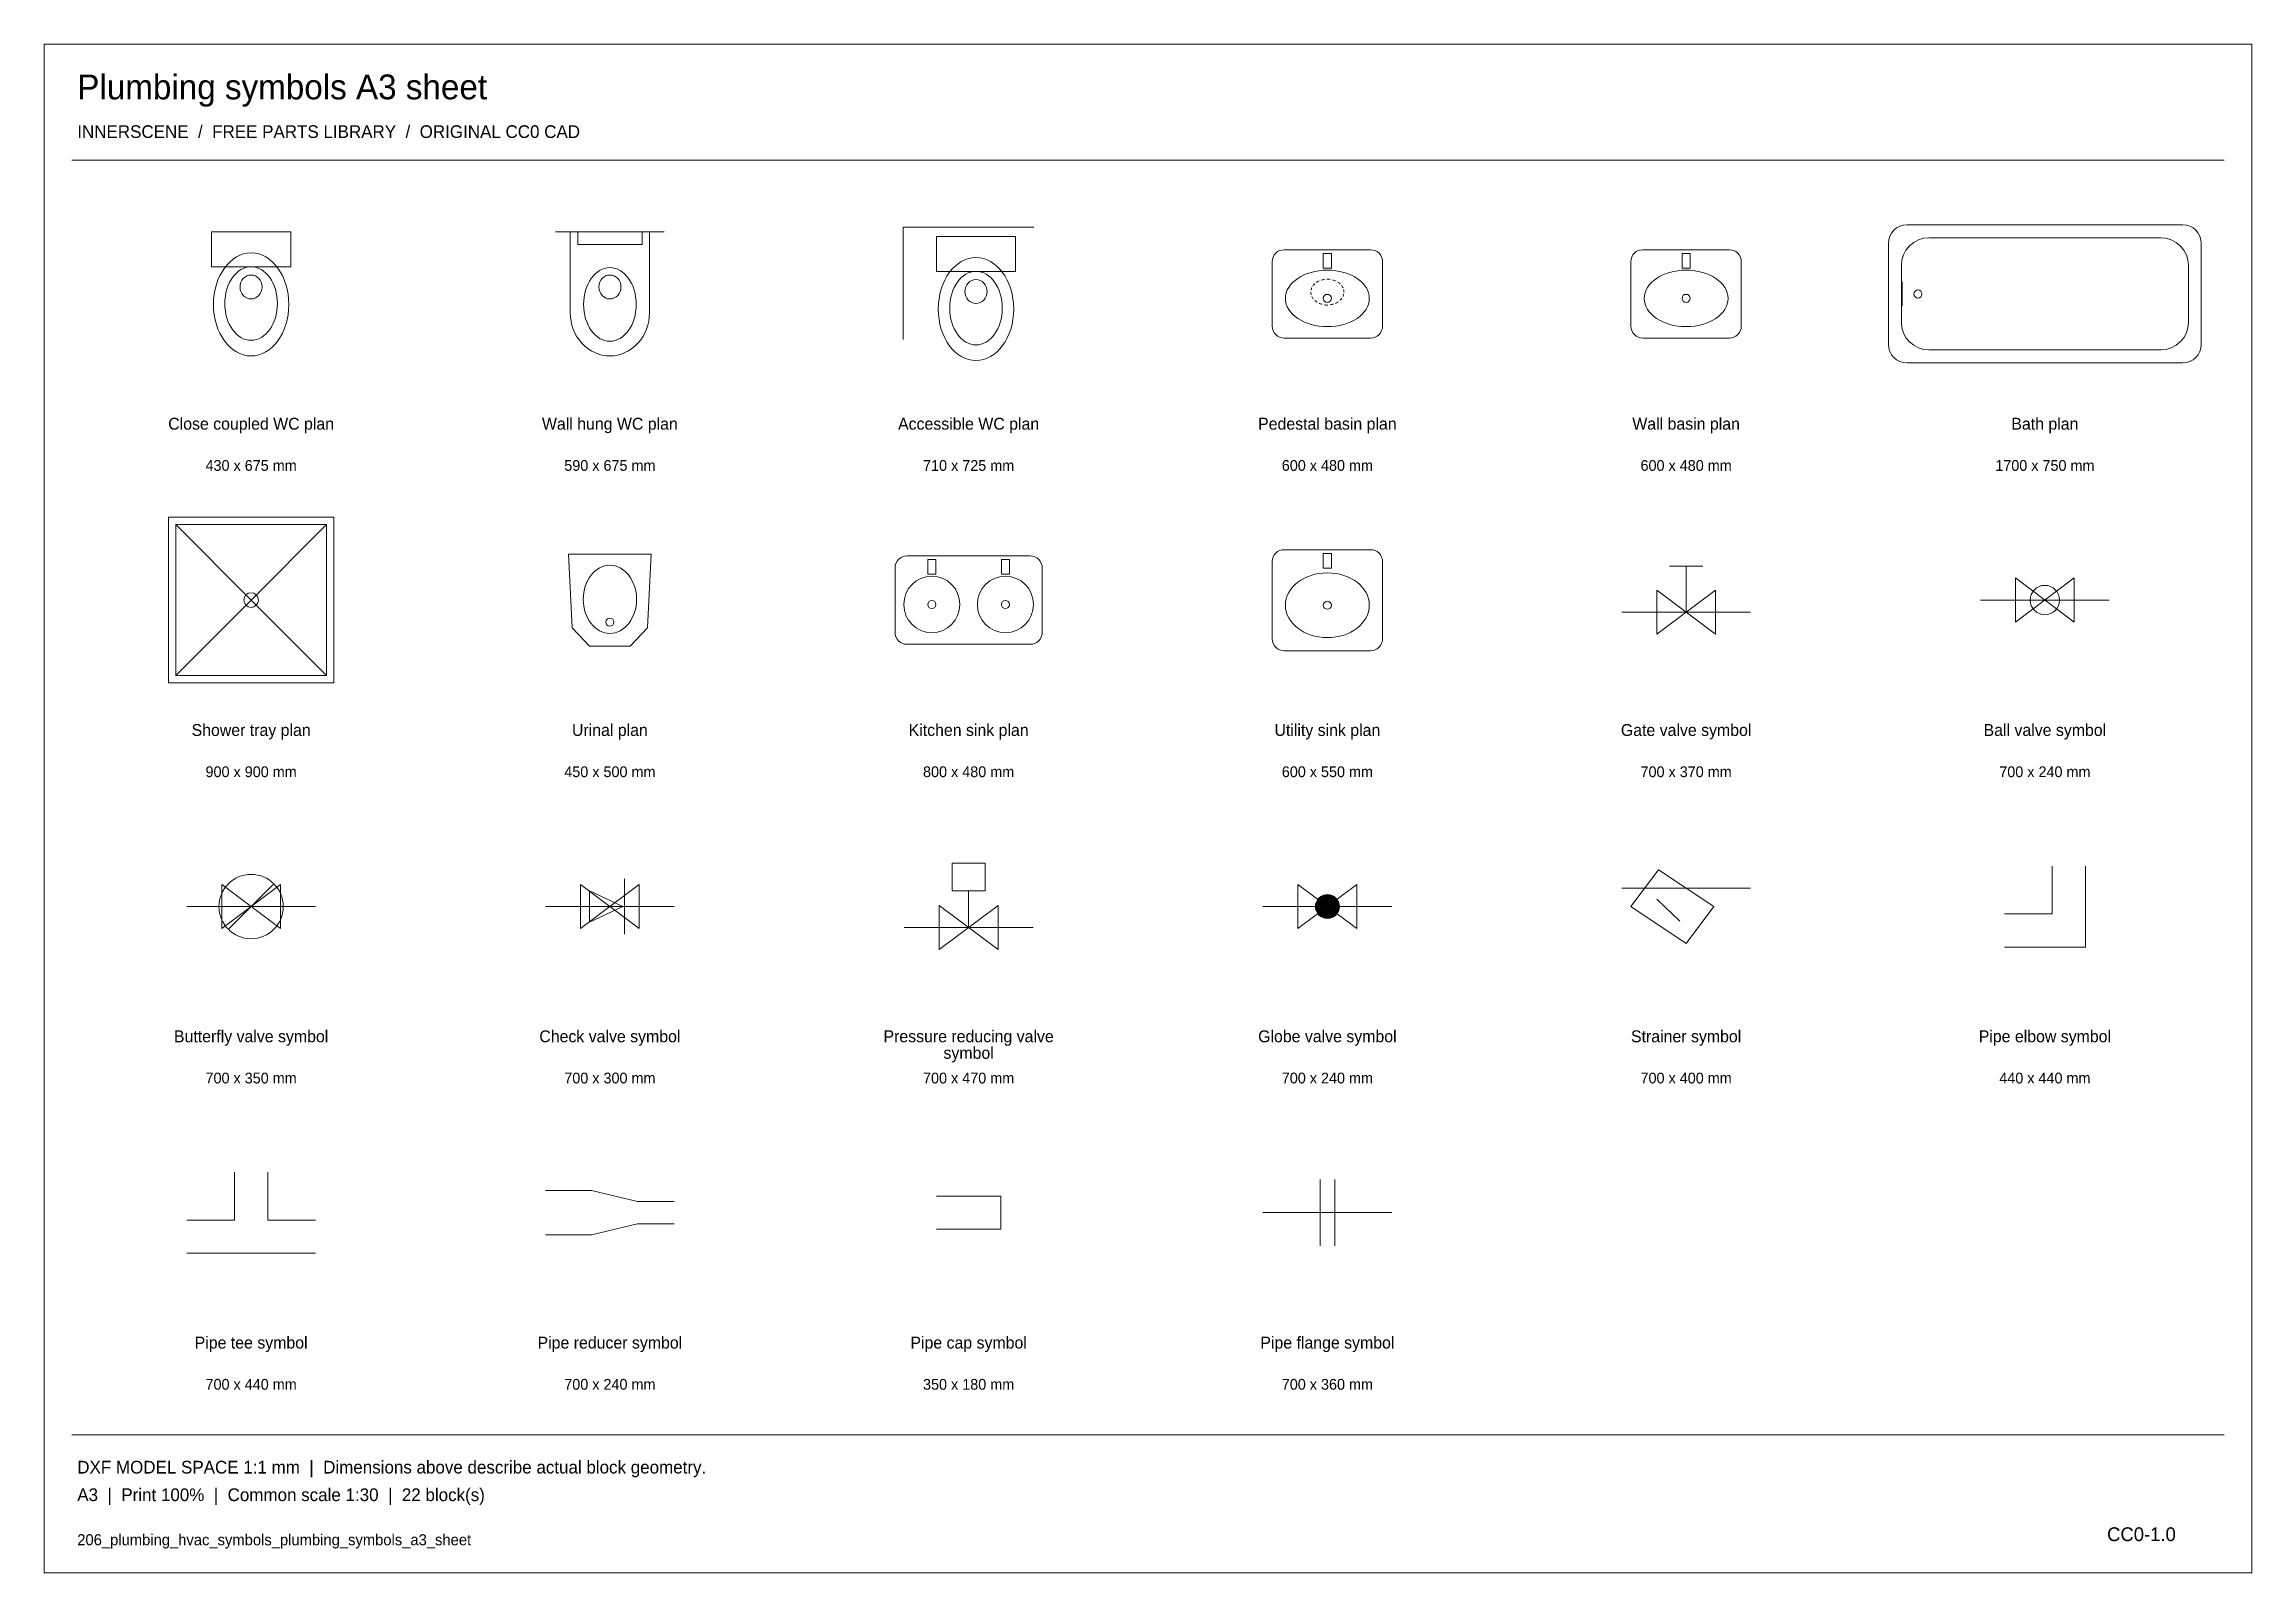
# Model space of a CAD drawing. Header units: millimetres. Extents: x 300 to 12300, y 300 to 8610.
import ezdxf
from ezdxf.enums import TextEntityAlignment as Align

# ---------------------------------------------------------------- set-up
doc = ezdxf.new("R2010")
doc.units = ezdxf.units.MM
for name, color, linetype, lineweight, true_color in [('A-ANNO-TEXT', 7, 'Continuous', 13, 0x263b49), ('A-SHEET', 7, 'Continuous', 18, 0x8196a2), ('P-FIXT', 7, 'Continuous', 20, 0x477783)]:
    doc.layers.add(name, color=color, linetype=linetype, lineweight=lineweight, true_color=true_color)

# ---------------------------------------------------------------- blocks, each defined once
blk = doc.blocks.new('206_PLUMBING_HVAC_SYMBOLS_PLUMBING_SYMBOLS_A3_SHEET')
at = {"layer": 'P-FIXT'}
blk.add_hatch(color=7, dxfattribs=at).paths.add_polyline_path([(7340, 3922), (7339, 3933), (7337, 3943), (7333, 3952), (7328, 3961), (7321, 3968), (7313, 3975), (7305, 3980), (7295, 3984), (7285, 3987), (7275, 3988), (7265, 3987), (7255, 3984), (7245, 3980), (7237, 3975), (7229, 3968), (7222, 3961), (7217, 3952), (7213, 3943), (7211, 3933), (7210, 3922), (7211, 3912), (7213, 3902), (7217, 3893), (7222, 3884), (7229, 3877), (7237, 3870), (7245, 3865), (7255, 3861), (7265, 3858), (7275, 3858), (7285, 3858), (7295, 3861), (7305, 3865), (7313, 3870), (7321, 3877), (7328, 3884), (7333, 3893), (7337, 3902), (7339, 3912)])
at = {"layer": 'A-SHEET'}
blk.add_lwpolyline([(300, 300), (12300, 300), (12300, 8610), (300, 8610)], close=True, dxfattribs=at)
for points in [[(450, 7980), (12150, 7980)], [(450, 1050), (12150, 1050)]]:
    blk.add_lwpolyline(points, dxfattribs=at)
at = {"layer": 'P-FIXT'}
for points in [[(1210, 7400), (1640, 7400), (1640, 7590), (1210, 7590)], [(3160, 7590), (3590, 7590), (3590, 7150), (3589, 7127), (3586, 7104), (3581, 7082), (3574, 7060), (3565, 7039), (3554, 7019), (3541, 7001), (3527, 6984), (3511, 6968), (3494, 6955), (3476, 6943), (3457, 6933), (3437, 6925), (3417, 6920), (3396, 6916), (3375, 6915), (3354, 6916), (3333, 6920), (3313, 6925), (3293, 6933), (3274, 6943), (3256, 6955), (3239, 6968), (3223, 6984), (3209, 7001), (3196, 7019), (3185, 7039), (3176, 7060), (3169, 7082), (3164, 7104), (3161, 7127), (3160, 7150)], [(3200, 7520), (3550, 7520), (3550, 7590), (3200, 7590)], [(5150, 7375), (5580, 7375), (5580, 7565), (5150, 7565)], [(11925, 6878), (11945, 6879), (11963, 6885), (11981, 6894), (11996, 6907), (12008, 6922), (12017, 6939), (12023, 6958), (12025, 6978), (12025, 7528), (12023, 7547), (12017, 7566), (12008, 7583), (11996, 7598), (11981, 7611), (11963, 7620), (11945, 7626), (11925, 7628), (10425, 7628), (10405, 7626), (10387, 7620), (10369, 7611), (10354, 7598), (10342, 7583), (10333, 7566), (10327, 7547), (10325, 7528), (10325, 6978), (10327, 6958), (10333, 6939), (10342, 6922), (10354, 6907), (10369, 6894), (10387, 6885), (10405, 6879), (10425, 6878)], [(7510, 7012), (7523, 7014), (7535, 7017), (7546, 7023), (7556, 7032), (7564, 7041), (7570, 7053), (7574, 7065), (7575, 7078), (7575, 7428), (7574, 7440), (7570, 7452), (7564, 7464), (7556, 7473), (7546, 7482), (7535, 7488), (7523, 7491), (7510, 7492), (7040, 7492), (7027, 7491), (7015, 7488), (7004, 7482), (6994, 7473), (6986, 7464), (6980, 7452), (6976, 7440), (6975, 7428), (6975, 7078), (6976, 7065), (6980, 7053), (6986, 7041), (6994, 7032), (7004, 7023), (7015, 7017), (7027, 7014), (7040, 7012)], [(7253, 7392), (7297, 7392), (7297, 7472), (7253, 7472)], [(9460, 7012), (9473, 7014), (9485, 7017), (9496, 7023), (9506, 7032), (9514, 7041), (9520, 7053), (9524, 7065), (9525, 7078), (9525, 7428), (9524, 7440), (9520, 7452), (9514, 7464), (9506, 7473), (9496, 7482), (9485, 7488), (9473, 7491), (9460, 7492), (8990, 7492), (8977, 7491), (8965, 7488), (8954, 7482), (8944, 7473), (8936, 7464), (8930, 7452), (8926, 7440), (8925, 7428), (8925, 7078), (8926, 7065), (8930, 7053), (8936, 7041), (8944, 7032), (8954, 7023), (8965, 7017), (8977, 7014), (8990, 7012)], [(9203, 7392), (9247, 7392), (9247, 7472), (9203, 7472)], [(11805, 6948), (11834, 6950), (11862, 6959), (11888, 6973), (11911, 6991), (11930, 7014), (11944, 7040), (11952, 7068), (11955, 7098), (11955, 7408), (11952, 7437), (11944, 7465), (11930, 7491), (11911, 7514), (11888, 7532), (11862, 7546), (11834, 7555), (11805, 7558), (10545, 7558), (10516, 7555), (10488, 7546), (10462, 7532), (10439, 7514), (10420, 7491), (10406, 7465), (10398, 7437), (10395, 7408), (10395, 7098), (10398, 7068), (10406, 7040), (10420, 7014), (10439, 6991), (10462, 6973), (10488, 6959), (10516, 6950), (10545, 6948)], [(975, 5138), (1875, 5138), (1875, 6038), (975, 6038)], [(1015, 5178), (1835, 5178), (1835, 5998), (1015, 5998)], [(3150, 5838), (3600, 5838), (3580, 5438), (3485, 5338), (3265, 5338), (3170, 5438)], [(5660, 5348), (5673, 5349), (5685, 5352), (5696, 5358), (5706, 5367), (5714, 5376), (5720, 5388), (5724, 5400), (5725, 5412), (5725, 5762), (5724, 5775), (5720, 5787), (5714, 5799), (5706, 5808), (5696, 5817), (5685, 5823), (5673, 5826), (5660, 5828), (4990, 5828), (4977, 5826), (4965, 5823), (4954, 5817), (4944, 5808), (4936, 5799), (4930, 5787), (4926, 5775), (4925, 5762), (4925, 5412), (4926, 5400), (4930, 5388), (4936, 5376), (4944, 5367), (4954, 5358), (4965, 5352), (4977, 5349), (4990, 5348)], [(5103, 5728), (5147, 5728), (5147, 5808), (5103, 5808)], [(5503, 5728), (5547, 5728), (5547, 5808), (5503, 5808)], [(7510, 5312), (7523, 5314), (7535, 5317), (7546, 5323), (7556, 5332), (7564, 5341), (7570, 5353), (7574, 5365), (7575, 5378), (7575, 5798), (7574, 5810), (7570, 5822), (7564, 5834), (7556, 5843), (7546, 5852), (7535, 5858), (7523, 5861), (7510, 5862), (7040, 5862), (7027, 5861), (7015, 5858), (7004, 5852), (6994, 5843), (6986, 5834), (6980, 5822), (6976, 5810), (6975, 5798), (6975, 5378), (6976, 5365), (6980, 5353), (6986, 5341), (6994, 5332), (7004, 5323), (7015, 5317), (7027, 5314), (7040, 5312)], [(7253, 5762), (7297, 5762), (7297, 5842), (7253, 5842)], [(9065, 5402), (9385, 5642), (9385, 5402), (9065, 5642)], [(11015, 5468), (11335, 5708), (11335, 5468), (11015, 5708)], [(5235, 4008), (5415, 4008), (5415, 4158), (5235, 4158)], [(9075, 4122), (9375, 3922), (9225, 3722), (8925, 3922)], [(1265, 3802), (1585, 4042), (1585, 3802), (1265, 4042)], [(3215, 3802), (3535, 4042), (3535, 3802), (3215, 4042)], [(3265, 3838), (3445, 3922), (3265, 4008)], [(7115, 3802), (7435, 4042), (7435, 3802), (7115, 4042)], [(5165, 3688), (5485, 3928), (5485, 3688), (5165, 3928)]]:
    blk.add_lwpolyline(points, close=True, dxfattribs=at)
for points in [[(3080, 7590), (3670, 7590)], [(4970, 7005), (4970, 7615), (5680, 7615)], [(7230, 7323), (7226, 7321), (7222, 7319), (7218, 7317), (7215, 7314)], [(7259, 7331), (7255, 7330), (7250, 7329), (7246, 7328), (7241, 7327)], [(7291, 7331), (7286, 7332), (7281, 7332), (7277, 7332), (7272, 7332)], [(7320, 7323), (7316, 7324), (7312, 7326), (7307, 7327), (7303, 7329)], [(7185, 7262), (7185, 7258), (7185, 7255), (7186, 7251), (7187, 7248)], [(7190, 7286), (7189, 7283), (7188, 7279), (7187, 7275), (7186, 7272)], [(7190, 7238), (7192, 7235), (7194, 7231), (7196, 7228), (7199, 7225)], [(7206, 7307), (7203, 7304), (7200, 7301), (7198, 7298), (7196, 7295)], [(7206, 7217), (7209, 7214), (7212, 7212), (7216, 7209), (7220, 7207)], [(7230, 7201), (7234, 7200), (7238, 7198), (7243, 7197), (7247, 7196)], [(7320, 7201), (7324, 7203), (7328, 7205), (7332, 7208), (7335, 7210)], [(7344, 7307), (7341, 7310), (7338, 7312), (7334, 7315), (7330, 7317)], [(7344, 7217), (7347, 7220), (7350, 7223), (7352, 7226), (7354, 7229)], [(7360, 7286), (7358, 7289), (7356, 7293), (7354, 7296), (7351, 7299)], [(7360, 7238), (7361, 7242), (7362, 7245), (7363, 7249), (7364, 7252)], [(7365, 7262), (7365, 7266), (7365, 7269), (7364, 7273), (7363, 7277)], [(10400, 7188), (10400, 7318)], [(7259, 7193), (7264, 7193), (7269, 7192), (7273, 7192), (7278, 7192)], [(7291, 7193), (7295, 7194), (7300, 7195), (7304, 7196), (7309, 7197)], [(1015, 5998), (1425, 5588)], [(1835, 5998), (1425, 5588)], [(9135, 5772), (9315, 5772)], [(9225, 5522), (9225, 5772)], [(1015, 5178), (1425, 5588)], [(1835, 5178), (1425, 5588)], [(8875, 5522), (9575, 5522)], [(10825, 5588), (11525, 5588)], [(10955, 3702), (11395, 3702), (11395, 4142)], [(10955, 3882), (11215, 3882), (11215, 4142)], [(1305, 3802), (1545, 4042)], [(3455, 3772), (3455, 4072)], [(5325, 3808), (5325, 4008)], [(8875, 4022), (9575, 4022)], [(9065, 3962), (9190, 3842)], [(1075, 3922), (1775, 3922)], [(3025, 3922), (3725, 3922)], [(6925, 3922), (7625, 3922)], [(4975, 3808), (5675, 3808)], [(1075, 2218), (1335, 2218), (1335, 2478)], [(1775, 2218), (1515, 2218), (1515, 2478)], [(7235, 2078), (7235, 2438)], [(7315, 2078), (7315, 2438)], [(3025, 2378), (3275, 2378), (3525, 2318), (3725, 2318)], [(5150, 2168), (5500, 2168), (5500, 2348), (5150, 2348)], [(3025, 2138), (3275, 2138), (3525, 2198), (3725, 2198)], [(6925, 2258), (7625, 2258)], [(1075, 2038), (1775, 2038)]]:
    blk.add_lwpolyline(points, dxfattribs=at)
for centre, radius in [((7275, 7228), 22), ((9225, 7228), 22), ((10485, 7252), 22), ((11175, 5588), 80), ((1425, 5588), 40), ((5125, 5564), 22), ((5525, 5564), 22), ((7275, 5560), 22), ((3375, 5468), 22), ((1425, 3922), 175), ((7275, 3922), 65)]:
    blk.add_circle(centre, radius, dxfattribs=at)
for centre, major_axis, ratio in [((1425, 7195), (0, 280), 0.732143), ((5365, 7170), (0, 280), 0.732143), ((1425, 7200), (0, 200), 0.715), ((1425, 7290), (0, 65), 0.923077), ((3375, 7195), (0, 200), 0.715), ((3375, 7290), (0, 65), 0.923077), ((5365, 7175), (0, 200), 0.715), ((5365, 7265), (0, 65), 0.923077), ((7275, 7228), (228, 0), 0.673684), ((9225, 7228), (228, 0), 0.673684), ((3375, 5592), (0, 185), 0.783784), ((5125, 5564), (0, 154), 0.989583), ((5525, 5564), (0, 154), 0.989583), ((7275, 5560), (228, 0), 0.77193)]:
    blk.add_ellipse(centre, major_axis=major_axis, ratio=ratio, dxfattribs=at)
at = {"layer": 'A-ANNO-TEXT'}
for s, height, p in [('Plumbing symbols A3 sheet', 135, (480, 8310)), ('INNERSCENE  /  FREE PARTS LIBRARY  /  ORIGINAL CC0 CAD', 69, (480, 8100)), ('DXF MODEL SPACE 1:1 mm  |  Dimensions above describe actual block geometry.', 69, (480, 840)), ('A3  |  Print 100%  |  Common scale 1:30  |  22 block(s)', 69, (480, 690)), ('206_plumbing_hvac_symbols_plumbing_symbols_a3_sheet', 60, (480, 450))]:
    blk.add_text(s, height=height, dxfattribs=at).set_placement(p)
for s, height, p in [('Close coupled WC plan', 64.5, (1425, 6495)), ('Wall hung WC plan', 64.5, (3375, 6495)), ('Accessible WC plan', 64.5, (5325, 6495)), ('Pedestal basin plan', 64.5, (7275, 6495)), ('Wall basin plan', 64.5, (9225, 6495)), ('Bath plan', 64.5, (11175, 6495)), ('430 x 675 mm', 58.5, (1425, 6273)), ('590 x 675 mm', 58.5, (3375, 6273)), ('710 x 725 mm', 58.5, (5325, 6273)), ('600 x 480 mm', 58.5, (7275, 6273)), ('600 x 480 mm', 58.5, (9225, 6273)), ('1700 x 750 mm', 58.5, (11175, 6273)), ('Shower tray plan', 64.5, (1425, 4830)), ('Urinal plan', 64.5, (3375, 4830)), ('Kitchen sink plan', 64.5, (5325, 4830)), ('Utility sink plan', 64.5, (7275, 4830)), ('Gate valve symbol', 64.5, (9225, 4830)), ('Ball valve symbol', 64.5, (11175, 4830)), ('900 x 900 mm', 58.5, (1425, 4608)), ('450 x 500 mm', 58.5, (3375, 4608)), ('800 x 480 mm', 58.5, (5325, 4608)), ('600 x 550 mm', 58.5, (7275, 4608)), ('700 x 370 mm', 58.5, (9225, 4608)), ('700 x 240 mm', 58.5, (11175, 4608)), ('Butterfly valve symbol', 64.5, (1425, 3165)), ('Check valve symbol', 64.5, (3375, 3165)), ('Pressure reducing valve', 64.5, (5325, 3165)), ('Globe valve symbol', 64.5, (7275, 3165)), ('Strainer symbol', 64.5, (9225, 3165)), ('Pipe elbow symbol', 64.5, (11175, 3165)), ('symbol', 64.5, (5325, 3075)), ('700 x 350 mm', 58.5, (1425, 2943)), ('700 x 300 mm', 58.5, (3375, 2943)), ('700 x 470 mm', 58.5, (5325, 2943)), ('700 x 240 mm', 58.5, (7275, 2943)), ('700 x 400 mm', 58.5, (9225, 2943)), ('440 x 440 mm', 58.5, (11175, 2943)), ('Pipe tee symbol', 64.5, (1425, 1500)), ('Pipe reducer symbol', 64.5, (3375, 1500)), ('Pipe cap symbol', 64.5, (5325, 1500)), ('Pipe flange symbol', 64.5, (7275, 1500)), ('700 x 440 mm', 58.5, (1425, 1278)), ('700 x 240 mm', 58.5, (3375, 1278)), ('350 x 180 mm', 58.5, (5325, 1278)), ('700 x 360 mm', 58.5, (7275, 1278)), ('CC0-1.0', 75, (11700, 450))]:
    blk.add_text(s, height=height, dxfattribs=at).set_placement(p, align=Align.BOTTOM_CENTER)

msp = doc.modelspace()

# ---------------------------------------------------------------- block references
msp.add_blockref('206_PLUMBING_HVAC_SYMBOLS_PLUMBING_SYMBOLS_A3_SHEET', (0, 0))

doc.saveas('drawing.dxf')
